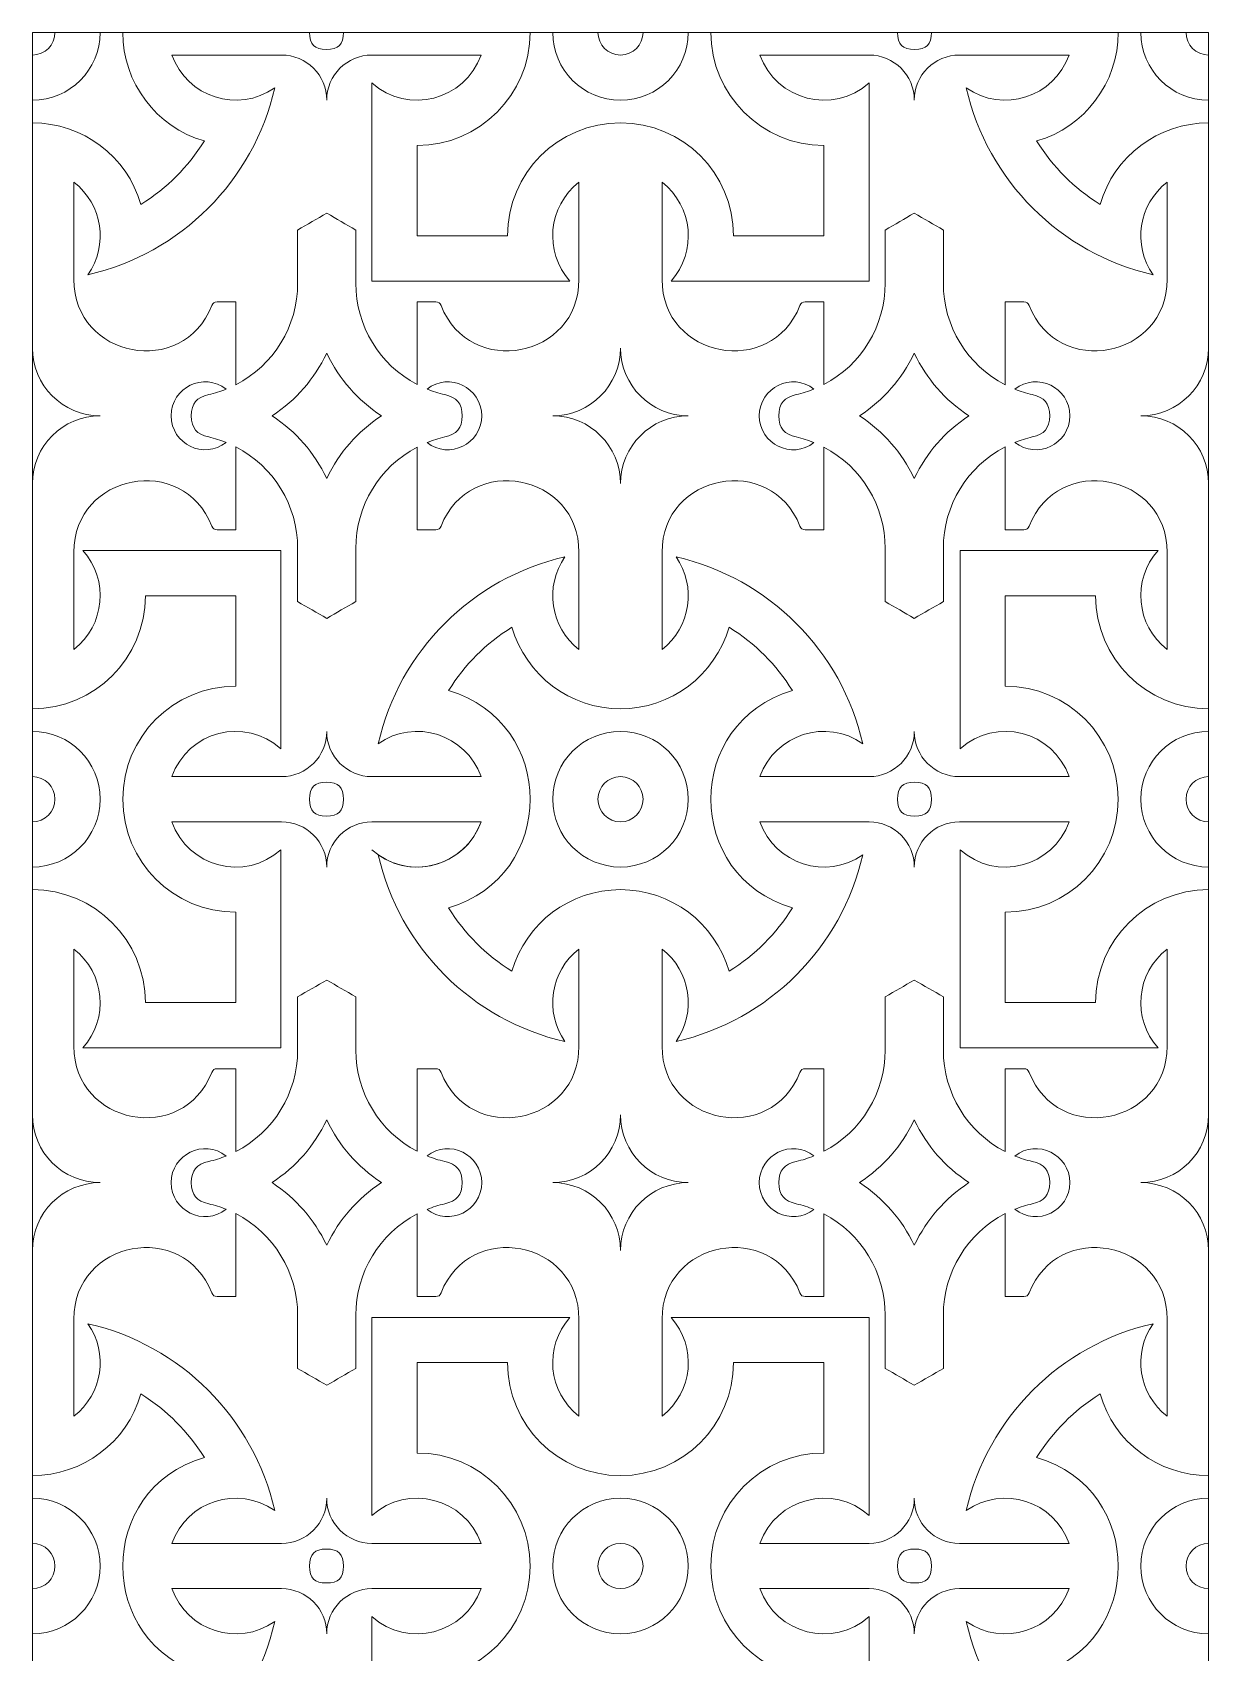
# Model space of a CAD drawing. Header units: millimetres. Extents: x 81 to 133, y -43 to 98.
# Drawn here: x 80.6 to 132.8, y 26.5 to 98.4 of the extents above; entities that cross this region are included whole.
import ezdxf

# ---------------------------------------------------------------- set-up
doc = ezdxf.new("R2010")
doc.units = ezdxf.units.MM
doc.header["$MEASUREMENT"] = 0
doc.layers.add('Default', color=7, linetype='Continuous')

msp = doc.modelspace()

# ---------------------------------------------------------------- linework, layer by layer
at = {"layer": 'Default', "lineweight": 9}
for points in [[(80.5603, -37.7672), (80.5603, -37.7672), (80.5603, 98.4108), (80.5603, 98.4108)], [(80.5603, 98.4108), (80.5603, 98.4108), (132.7975, 98.4108), (132.7975, 98.4108)], [(80.5603, 95.4001), (82.2229, 95.4001), (83.5708, 96.748), (83.5708, 98.4108)], [(80.5603, 97.4073), (81.1145, 97.4073), (81.5638, 97.8566), (81.5638, 98.4108)], [(84.5747, 98.4108), (84.5747, 96.1764), (86.0521, 94.2112), (88.1985, 93.5906)], [(97.6469, 93.393), (100.4182, 93.393), (102.6647, 95.6395), (102.6647, 98.4108)], [(110.6931, 98.4108), (110.6931, 95.6395), (112.9396, 93.393), (115.7107, 93.393)], [(125.1593, 93.5906), (127.3056, 94.2112), (128.7831, 96.1764), (128.7831, 98.4108)], [(129.787, 98.4108), (129.787, 96.748), (131.1349, 95.4001), (132.7975, 95.4001)], [(131.794, 98.4108), (131.794, 97.8566), (132.2433, 97.4073), (132.7975, 97.4073)], [(132.7975, 98.4108), (132.7975, 98.4108), (132.7975, -37.7672), (132.7975, -37.7672)], [(86.7539, 97.4073), (87.4178, 95.5293), (89.6898, 94.8023), (91.3206, 95.9456)], [(95.6399, 96.1667), (97.2365, 94.7388), (99.7714, 95.3878), (100.4855, 97.4073)], [(112.8723, 97.4073), (113.5862, 95.3878), (116.1213, 94.7388), (117.7178, 96.1667)], [(122.0371, 95.9456), (123.668, 94.8023), (125.9398, 95.5293), (126.6039, 97.4073)], [(83.0253, 87.6503), (87.1524, 88.5957), (90.3752, 91.8185), (91.3206, 95.9456)], [(122.0371, 95.9456), (122.9826, 91.8185), (126.2054, 88.5957), (130.3325, 87.6503)], [(85.3804, 90.7724), (84.7597, 92.9188), (82.7946, 94.3964), (80.5603, 94.3964)], [(132.7975, 94.3964), (130.5632, 94.3964), (128.5979, 92.9188), (127.9772, 90.7724)], [(85.3804, 90.7724), (86.5587, 91.5158), (87.4551, 92.4122), (88.1985, 93.5906)], [(125.1593, 93.5906), (125.9027, 92.4122), (126.7991, 91.5158), (127.9772, 90.7724)], [(83.0253, 87.6503), (83.9478, 88.9659), (83.6745, 90.774), (82.4045, 91.7582)], [(104.4348, 87.3718), (103.2708, 88.6732), (103.4544, 90.6888), (104.8346, 91.7586)], [(108.9228, 87.3718), (110.0869, 88.6732), (109.9032, 90.6888), (108.5232, 91.7586)], [(130.9533, 91.7582), (129.6833, 90.774), (129.41, 88.9659), (130.3325, 87.6503)], [(83.5708, 81.3884), (81.9082, 81.3884), (80.5603, 82.7363), (80.5603, 84.3991)], [(93.6328, 84.1718), (93.0563, 82.9893), (92.2966, 82.1193), (91.2026, 81.3884)], [(93.6328, 84.1718), (94.2093, 82.9893), (94.9689, 82.1193), (96.063, 81.3884)], [(103.6683, 81.3884), (105.3309, 81.3884), (106.679, 82.7363), (106.679, 84.3991)], [(109.6895, 81.3884), (108.0269, 81.3884), (106.679, 82.7363), (106.679, 84.3991)], [(119.725, 84.1718), (119.1485, 82.9893), (118.3887, 82.1193), (117.2947, 81.3884)], [(119.725, 84.1718), (120.3015, 82.9893), (121.061, 82.1193), (122.1552, 81.3884)], [(129.787, 81.3884), (131.4496, 81.3884), (132.7975, 82.7363), (132.7975, 84.3991)], [(86.7238, 81.3884), (86.7238, 82.6466), (88.1757, 83.3496), (89.1626, 82.5695)], [(100.5151, 81.3884), (100.5151, 82.6412), (99.0741, 83.3459), (98.0854, 82.5765)], [(112.8425, 81.3884), (112.8425, 82.6412), (114.2837, 83.3459), (115.2724, 82.5765)], [(126.6338, 81.3884), (126.6338, 82.6466), (125.1821, 83.3496), (124.195, 82.5695)], [(83.5708, 81.3884), (81.9082, 81.3884), (80.5603, 80.0405), (80.5603, 78.3779)], [(86.7238, 81.3884), (86.7238, 80.1303), (88.1757, 79.4274), (89.1626, 80.2076)], [(93.6328, 78.6051), (93.0563, 79.7877), (92.2966, 80.6578), (91.2026, 81.3884)], [(93.6328, 78.6051), (94.2093, 79.7877), (94.9689, 80.6578), (96.063, 81.3884)], [(100.5151, 81.3884), (100.5151, 80.1356), (99.0741, 79.4312), (98.0854, 80.2006)], [(103.6683, 81.3884), (105.3309, 81.3884), (106.679, 80.0405), (106.679, 78.3779)], [(109.6895, 81.3884), (108.0269, 81.3884), (106.679, 80.0405), (106.679, 78.3779)], [(112.8425, 81.3884), (112.8425, 80.1356), (114.2837, 79.4312), (115.2724, 80.2006)], [(119.725, 78.6051), (119.1485, 79.7877), (118.3887, 80.6578), (117.2947, 81.3884)], [(119.725, 78.6051), (120.3015, 79.7877), (121.061, 80.6578), (122.1552, 81.3884)], [(126.6338, 81.3884), (126.6338, 80.1303), (125.1821, 79.4274), (124.195, 80.2076)], [(129.787, 81.3884), (131.4496, 81.3884), (132.7975, 80.0405), (132.7975, 78.3779)], [(95.9184, 66.8313), (96.8638, 70.9586), (100.0866, 74.1812), (104.2138, 75.1268)], [(104.8346, 71.0187), (103.5646, 72.0031), (103.2913, 73.8112), (104.2138, 75.1268)], [(117.4394, 66.8313), (116.4939, 70.9586), (113.2711, 74.1812), (109.144, 75.1268)], [(130.5535, 75.4053), (129.3894, 74.1037), (129.5731, 72.0881), (130.9533, 71.0185)], [(80.5603, 68.3803), (83.3314, 68.3803), (85.5779, 70.6268), (85.5779, 73.3981)], [(127.7799, 73.3981), (127.7799, 70.6268), (130.0264, 68.3803), (132.7975, 68.3803)], [(99.0405, 69.1865), (99.7839, 70.3647), (100.6806, 71.2611), (101.8585, 72.0047)], [(106.679, 68.3807), (104.4445, 68.3807), (102.4792, 69.8581), (101.8585, 72.0047)], [(106.679, 68.3807), (108.9133, 68.3807), (110.8784, 69.8581), (111.4991, 72.0047)], [(114.3172, 69.1865), (113.5737, 70.3647), (112.6772, 71.2611), (111.4991, 72.0047)], [(99.0405, 69.1865), (103.8725, 67.7893), (103.8725, 60.943), (99.0405, 59.546)], [(114.3172, 69.1865), (109.4853, 67.7893), (109.4853, 60.943), (114.3172, 59.546)], [(91.5991, 66.6102), (90.0027, 68.0383), (87.4677, 67.3893), (86.7537, 65.3698)], [(95.9184, 66.8313), (97.5493, 67.9748), (99.8213, 67.2477), (100.4852, 65.3698)], [(117.4394, 66.8313), (115.8085, 67.9748), (113.5365, 67.2477), (112.8726, 65.3698)], [(126.6041, 65.3698), (125.8901, 67.3893), (123.3551, 68.0383), (121.7587, 66.6102)], [(86.7537, 63.3627), (87.4677, 61.3432), (90.0027, 60.6943), (91.5991, 62.1222)], [(100.4855, 63.3627), (99.7714, 61.3432), (97.2365, 60.6943), (95.6399, 62.1222)], [(100.4852, 63.3627), (99.8213, 61.4847), (97.5493, 60.7577), (95.9184, 61.9012)], [(112.8726, 63.3627), (113.5365, 61.4847), (115.8085, 60.7577), (117.4394, 61.9012)], [(121.7587, 62.1222), (123.3551, 60.6943), (125.8901, 61.3432), (126.6041, 63.3627)], [(104.2138, 53.6058), (100.0866, 54.5513), (96.8638, 57.7741), (95.9184, 61.9012)], [(109.144, 53.6058), (113.2711, 54.5513), (116.4939, 57.7741), (117.4394, 61.9012)], [(85.5779, 55.3343), (85.5779, 58.1055), (83.3314, 60.3521), (80.5603, 60.3521)], [(101.8585, 56.7278), (102.4792, 58.8743), (104.4445, 60.3518), (106.679, 60.3518)], [(111.4991, 56.7278), (110.8784, 58.8743), (108.9133, 60.3518), (106.679, 60.3518)], [(132.7975, 60.3521), (130.0264, 60.3521), (127.7799, 58.1055), (127.7799, 55.3343)], [(101.8585, 56.7278), (100.6806, 57.4714), (99.7839, 58.3678), (99.0405, 59.546)], [(111.4991, 56.7278), (112.6772, 57.4714), (113.5737, 58.3678), (114.3172, 59.546)], [(82.4045, 57.714), (83.7845, 56.6444), (83.9682, 54.6288), (82.8042, 53.3272)], [(109.144, 53.6058), (110.0663, 54.9213), (109.793, 56.7294), (108.5232, 57.7138)], [(130.5535, 53.3272), (129.3894, 54.6288), (129.5731, 56.6444), (130.9533, 57.714)], [(83.5708, 47.344), (81.9082, 47.344), (80.5603, 48.6919), (80.5603, 50.3545)], [(103.6683, 47.344), (105.3309, 47.344), (106.679, 48.6919), (106.679, 50.3545)], [(109.6895, 47.344), (108.0269, 47.344), (106.679, 48.6919), (106.679, 50.3545)], [(129.787, 47.344), (131.4496, 47.344), (132.7975, 48.6919), (132.7975, 50.3545)], [(93.6328, 50.1274), (93.0563, 48.9447), (92.2966, 48.0747), (91.2026, 47.344)], [(93.6328, 50.1274), (94.2093, 48.9447), (94.9689, 48.0747), (96.063, 47.344)], [(119.725, 50.1274), (119.1485, 48.9447), (118.3887, 48.0747), (117.2947, 47.344)], [(119.725, 50.1274), (120.3015, 48.9447), (121.061, 48.0747), (122.1552, 47.344)], [(86.7238, 47.344), (86.7238, 48.602), (88.1757, 49.305), (89.1626, 48.5249)], [(100.5151, 47.344), (100.5151, 48.5968), (99.0741, 49.3014), (98.0854, 48.5319)], [(112.8425, 47.344), (112.8425, 48.5968), (114.2837, 49.3014), (115.2724, 48.5319)], [(126.6338, 47.344), (126.6338, 48.602), (125.1821, 49.305), (124.195, 48.5249)], [(83.5708, 47.344), (81.9082, 47.344), (80.5603, 45.9961), (80.5603, 44.3333)], [(86.7238, 47.344), (86.7238, 46.0858), (88.1757, 45.3828), (89.1626, 46.163)], [(93.6328, 44.5607), (93.0563, 45.7431), (92.2966, 46.6132), (91.2026, 47.344)], [(93.6328, 44.5607), (94.2093, 45.7431), (94.9689, 46.6132), (96.063, 47.344)], [(100.5151, 47.344), (100.5151, 46.091), (99.0741, 45.3866), (98.0854, 46.156)], [(103.6683, 47.344), (105.3309, 47.344), (106.679, 45.9961), (106.679, 44.3333)], [(109.6895, 47.344), (108.0269, 47.344), (106.679, 45.9961), (106.679, 44.3333)], [(112.8425, 47.344), (112.8425, 46.091), (114.2837, 45.3866), (115.2724, 46.156)], [(119.725, 44.5607), (119.1485, 45.7431), (118.3887, 46.6132), (117.2947, 47.344)], [(119.725, 44.5607), (120.3015, 45.7431), (121.061, 46.6132), (122.1552, 47.344)], [(126.6338, 47.344), (126.6338, 46.0858), (125.1821, 45.3828), (124.195, 46.163)], [(129.787, 47.344), (131.4496, 47.344), (132.7975, 45.9961), (132.7975, 44.3333)], [(82.4045, 36.9743), (83.6745, 37.9584), (83.9478, 39.7666), (83.0253, 41.0822)], [(91.3206, 32.7868), (90.3752, 36.914), (87.1524, 40.1368), (83.0253, 41.0822)], [(104.4348, 41.3607), (103.2708, 40.0592), (103.4544, 38.0435), (104.8346, 36.9739)], [(108.5232, 36.9739), (109.9032, 38.0435), (110.0869, 40.0592), (108.9228, 41.3607)], [(130.3325, 41.0822), (126.2054, 40.1368), (122.9826, 36.914), (122.0371, 32.7868)], [(130.3325, 41.0822), (129.41, 39.7666), (129.6833, 37.9584), (130.9533, 36.9743)], [(80.5603, 34.3361), (82.7946, 34.3361), (84.7597, 35.8135), (85.3804, 37.9601)], [(88.1985, 35.1419), (87.4551, 36.32), (86.5587, 37.2165), (85.3804, 37.9601)], [(127.9772, 37.9601), (126.7991, 37.2165), (125.9027, 36.32), (125.1593, 35.1419)], [(127.9772, 37.9601), (128.5979, 35.8135), (130.5632, 34.3361), (132.7975, 34.3361)], [(88.1985, 35.1419), (83.3666, 33.7448), (83.3666, 26.8988), (88.1985, 25.5015)], [(125.1593, 25.5015), (129.9912, 26.8988), (129.9912, 33.7448), (125.1593, 35.1419)], [(91.3206, 32.7868), (89.6898, 33.9304), (87.4178, 33.2031), (86.7539, 31.3252)], [(100.4855, 31.3252), (99.7714, 33.3447), (97.2365, 33.9937), (95.6399, 32.5656)], [(117.7178, 32.5656), (116.1213, 33.9937), (113.5862, 33.3447), (112.8723, 31.3252)], [(126.6039, 31.3252), (125.9398, 33.2031), (123.668, 33.9304), (122.0371, 32.7868)], [(86.7539, 29.3182), (87.4178, 27.4403), (89.6898, 26.7132), (91.3206, 27.8568)], [(95.6399, 28.0778), (97.2365, 26.6499), (99.7714, 27.2987), (100.4855, 29.3182)], [(112.8723, 29.3182), (113.5862, 27.2987), (116.1213, 26.6499), (117.7178, 28.0778)], [(122.0371, 27.8568), (123.668, 26.7132), (125.9398, 27.4403), (126.6039, 29.3182)], [(83.0253, 19.5614), (87.1524, 20.5068), (90.3752, 23.7296), (91.3206, 27.8568)], [(122.0371, 27.8568), (122.9826, 23.7296), (126.2054, 20.5068), (130.3325, 19.5614)]]:
    msp.add_open_spline(points, degree=3, dxfattribs=at)
for points, knots in [([(92.8668, 98.4108), (92.8668, 97.8786), (93.0873, 97.6581), (93.6195, 97.6581), (93.6195, 97.6581), (94.1517, 97.6581), (94.3722, 97.8786), (94.3722, 98.4108)], [0, 0, 0, 0, 0.3333333, 0.3333333, 0.3333333, 0.3333333, 1, 1, 1, 1]), ([(103.6683, 98.4108), (103.6683, 96.748), (105.0162, 95.4001), (106.679, 95.4001), (106.679, 95.4001), (108.3416, 95.4001), (109.6895, 96.748), (109.6895, 98.4108)], [0, 0, 0, 0, 0.3333333, 0.3333333, 0.3333333, 0.3333333, 1, 1, 1, 1]), ([(105.6754, 98.4108), (105.6754, 97.8566), (106.1247, 97.4073), (106.679, 97.4073), (106.679, 97.4073), (107.2331, 97.4073), (107.6824, 97.8566), (107.6824, 98.4108)], [0, 0, 0, 0, 0.3333333, 0.3333333, 0.3333333, 0.3333333, 1, 1, 1, 1]), ([(120.491, 98.4108), (120.491, 97.8786), (120.2704, 97.6581), (119.7383, 97.6581), (119.7383, 97.6581), (119.2061, 97.6581), (118.9855, 97.8786), (118.9855, 98.4108)], [0, 0, 0, 0, 0.3333333, 0.3333333, 0.3333333, 0.3333333, 1, 1, 1, 1]), ([(86.7539, 97.4073), (88.3778, 97.4073), (90.0018, 97.4073), (91.6257, 97.4073), (91.6257, 97.4073), (92.7342, 97.4073), (93.6328, 96.5087), (93.6328, 95.4001), (93.6328, 95.4001), (93.6328, 96.5087), (94.5314, 97.4073), (95.6399, 97.4073), (95.6399, 97.4073), (97.255, 97.4073), (98.8703, 97.4073), (100.4855, 97.4073)], [0, 0, 0, 0, 0.2, 0.2, 0.2, 0.2, 0.4, 0.4, 0.4, 0.4, 0.6, 0.6, 0.6, 0.6, 1, 1, 1, 1]), ([(126.6039, 97.4073), (124.98, 97.4073), (123.356, 97.4073), (121.7321, 97.4073), (121.7321, 97.4073), (120.6236, 97.4073), (119.725, 96.5087), (119.725, 95.4001), (119.725, 95.4001), (119.725, 96.5087), (118.8264, 97.4073), (117.7178, 97.4073), (117.7178, 97.4073), (116.1028, 97.4073), (114.4875, 97.4073), (112.8723, 97.4073)], [0, 0, 0, 0, 0.2, 0.2, 0.2, 0.2, 0.4, 0.4, 0.4, 0.4, 0.6, 0.6, 0.6, 0.6, 1, 1, 1, 1]), ([(95.6399, 96.1667), (95.6399, 96.1667), (95.6399, 87.3718), (95.6399, 87.3718), (95.6399, 87.3718), (95.6399, 87.3718), (104.4348, 87.3718), (104.4348, 87.3718)], [0, 0, 0, 0, 0.3333333, 0.3333333, 0.3333333, 0.3333333, 1, 1, 1, 1]), ([(108.9228, 87.3718), (108.9228, 87.3718), (117.7178, 87.3718), (117.7178, 87.3718), (117.7178, 87.3718), (117.7178, 87.3718), (117.7178, 96.1667), (117.7178, 96.1667)], [0, 0, 0, 0, 0.3333333, 0.3333333, 0.3333333, 0.3333333, 1, 1, 1, 1]), ([(111.6966, 89.3789), (111.6966, 92.1501), (109.4501, 94.3966), (106.679, 94.3966), (106.679, 94.3966), (103.9076, 94.3966), (101.6612, 92.1501), (101.6612, 89.3789)], [0, 0, 0, 0, 0.3333333, 0.3333333, 0.3333333, 0.3333333, 1, 1, 1, 1]), ([(97.6469, 93.393), (97.6469, 93.393), (97.6469, 89.3789), (97.6469, 89.3789), (97.6469, 89.3789), (97.6469, 89.3789), (101.6612, 89.3789), (101.6612, 89.3789)], [0, 0, 0, 0, 0.3333333, 0.3333333, 0.3333333, 0.3333333, 1, 1, 1, 1]), ([(111.6966, 89.3789), (111.6966, 89.3789), (115.7107, 89.3789), (115.7107, 89.3789), (115.7107, 89.3789), (115.7107, 89.3789), (115.7107, 93.393), (115.7107, 93.393)], [0, 0, 0, 0, 0.3333333, 0.3333333, 0.3333333, 0.3333333, 1, 1, 1, 1]), ([(89.592, 82.7658), (89.592, 83.9918), (89.592, 85.2179), (89.592, 86.4441), (89.592, 86.4441), (89.3162, 86.4441), (89.0402, 86.4441), (88.7643, 86.4441), (88.7643, 86.4441), (88.6403, 86.4441), (88.5762, 86.4005), (88.5308, 86.2852), (88.5308, 86.2852), (87.2473, 83.0249), (82.4045, 83.9437), (82.4045, 87.4477), (82.4045, 87.4477), (82.4045, 88.8846), (82.4045, 90.3217), (82.4045, 91.7586)], [0, 0, 0, 0, 0.1666667, 0.1666667, 0.1666667, 0.1666667, 0.3333333, 0.3333333, 0.3333333, 0.3333333, 0.5, 0.5, 0.5, 0.5, 0.6666667, 0.6666667, 0.6666667, 0.6666667, 1, 1, 1, 1]), ([(97.6469, 82.7794), (97.6469, 84.001), (97.6469, 85.2226), (97.6469, 86.4441), (97.6469, 86.4441), (97.923, 86.4441), (98.1988, 86.4441), (98.4748, 86.4441), (98.4748, 86.4441), (98.5988, 86.4441), (98.6628, 86.4005), (98.7082, 86.2852), (98.7082, 86.2852), (99.9919, 83.0249), (104.8346, 83.9437), (104.8346, 87.4477), (104.8346, 87.4477), (104.8346, 88.8846), (104.8346, 90.3217), (104.8346, 91.7586)], [0, 0, 0, 0, 0.1666667, 0.1666667, 0.1666667, 0.1666667, 0.3333333, 0.3333333, 0.3333333, 0.3333333, 0.5, 0.5, 0.5, 0.5, 0.6666667, 0.6666667, 0.6666667, 0.6666667, 1, 1, 1, 1]), ([(115.7107, 82.7794), (115.7107, 84.001), (115.7107, 85.2226), (115.7107, 86.4441), (115.7107, 86.4441), (115.4349, 86.4441), (115.1588, 86.4441), (114.883, 86.4441), (114.883, 86.4441), (114.759, 86.4441), (114.6949, 86.4005), (114.6495, 86.2852), (114.6495, 86.2852), (113.3659, 83.0249), (108.5232, 83.9437), (108.5232, 87.4477), (108.5232, 87.4477), (108.5232, 88.8846), (108.5232, 90.3217), (108.5232, 91.7586)], [0, 0, 0, 0, 0.1666667, 0.1666667, 0.1666667, 0.1666667, 0.3333333, 0.3333333, 0.3333333, 0.3333333, 0.5, 0.5, 0.5, 0.5, 0.6666667, 0.6666667, 0.6666667, 0.6666667, 1, 1, 1, 1]), ([(123.7656, 82.7658), (123.7656, 83.9918), (123.7656, 85.2179), (123.7656, 86.4441), (123.7656, 86.4441), (124.0416, 86.4441), (124.3175, 86.4441), (124.5935, 86.4441), (124.5935, 86.4441), (124.7175, 86.4441), (124.7816, 86.4005), (124.827, 86.2852), (124.827, 86.2852), (126.1106, 83.0249), (130.9533, 83.9437), (130.9533, 87.4477), (130.9533, 87.4477), (130.9533, 88.8846), (130.9533, 90.3217), (130.9533, 91.7586)], [0, 0, 0, 0, 0.1666667, 0.1666667, 0.1666667, 0.1666667, 0.3333333, 0.3333333, 0.3333333, 0.3333333, 0.5, 0.5, 0.5, 0.5, 0.6666667, 0.6666667, 0.6666667, 0.6666667, 1, 1, 1, 1]), ([(93.6328, 90.3825), (93.2023, 90.1338), (92.7717, 89.8853), (92.3413, 89.6368), (92.3413, 89.6368), (92.3413, 88.8487), (92.3413, 88.0606), (92.3413, 87.2726), (92.3413, 87.2726), (92.3413, 85.3738), (91.2803, 83.6346), (89.592, 82.7658)], [0, 0, 0, 0, 0.25, 0.25, 0.25, 0.25, 0.5, 0.5, 0.5, 0.5, 1, 1, 1, 1]), ([(93.6328, 90.3825), (94.0633, 90.1338), (94.4939, 89.8853), (94.9244, 89.6368), (94.9244, 89.6368), (94.9244, 88.8487), (94.9244, 88.0606), (94.9244, 87.2726), (94.9244, 87.2726), (94.9244, 85.3846), (95.9735, 83.6532), (97.6469, 82.7794)], [0, 0, 0, 0, 0.25, 0.25, 0.25, 0.25, 0.5, 0.5, 0.5, 0.5, 1, 1, 1, 1]), ([(119.725, 90.3825), (119.2943, 90.1338), (118.8639, 89.8853), (118.4334, 89.6368), (118.4334, 89.6368), (118.4334, 88.8487), (118.4334, 88.0606), (118.4334, 87.2726), (118.4334, 87.2726), (118.4334, 85.3846), (117.3843, 83.6532), (115.7107, 82.7794)], [0, 0, 0, 0, 0.25, 0.25, 0.25, 0.25, 0.5, 0.5, 0.5, 0.5, 1, 1, 1, 1]), ([(119.725, 90.3825), (120.1554, 90.1338), (120.5861, 89.8853), (121.0165, 89.6368), (121.0165, 89.6368), (121.0165, 88.8487), (121.0165, 88.0606), (121.0165, 87.2726), (121.0165, 87.2726), (121.0165, 85.3738), (122.0775, 83.6346), (123.7656, 82.7658)], [0, 0, 0, 0, 0.25, 0.25, 0.25, 0.25, 0.5, 0.5, 0.5, 0.5, 1, 1, 1, 1]), ([(89.1626, 82.5695), (88.9118, 82.4686), (88.657, 82.389), (88.3932, 82.3292), (88.3932, 82.3292), (87.8483, 82.2058), (87.6333, 81.9468), (87.6123, 81.3884)], [0, 0, 0, 0, 0.3333333, 0.3333333, 0.3333333, 0.3333333, 1, 1, 1, 1]), ([(98.0854, 82.5765), (98.3418, 82.4722), (98.6025, 82.3904), (98.8724, 82.3292), (98.8724, 82.3292), (99.4173, 82.2058), (99.6323, 81.9468), (99.6533, 81.3884)], [0, 0, 0, 0, 0.3333333, 0.3333333, 0.3333333, 0.3333333, 1, 1, 1, 1]), ([(115.2724, 82.5765), (115.0159, 82.4722), (114.7552, 82.3904), (114.4854, 82.3292), (114.4854, 82.3292), (113.9404, 82.2058), (113.7255, 81.9468), (113.7045, 81.3884)], [0, 0, 0, 0, 0.3333333, 0.3333333, 0.3333333, 0.3333333, 1, 1, 1, 1]), ([(124.195, 82.5695), (124.446, 82.4686), (124.7008, 82.389), (124.9646, 82.3292), (124.9646, 82.3292), (125.5095, 82.2058), (125.7243, 81.9468), (125.7455, 81.3884)], [0, 0, 0, 0, 0.3333333, 0.3333333, 0.3333333, 0.3333333, 1, 1, 1, 1]), ([(89.1626, 80.2076), (88.9118, 80.3084), (88.657, 80.3879), (88.3932, 80.4479), (88.3932, 80.4479), (87.8483, 80.5713), (87.6333, 80.83), (87.6123, 81.3884)], [0, 0, 0, 0, 0.3333333, 0.3333333, 0.3333333, 0.3333333, 1, 1, 1, 1]), ([(98.0854, 80.2006), (98.3418, 80.3047), (98.6025, 80.3865), (98.8724, 80.4479), (98.8724, 80.4479), (99.4173, 80.5713), (99.6323, 80.83), (99.6533, 81.3884)], [0, 0, 0, 0, 0.3333333, 0.3333333, 0.3333333, 0.3333333, 1, 1, 1, 1]), ([(115.2724, 80.2006), (115.0159, 80.3047), (114.7552, 80.3865), (114.4854, 80.4479), (114.4854, 80.4479), (113.9404, 80.5713), (113.7255, 80.83), (113.7045, 81.3884)], [0, 0, 0, 0, 0.3333333, 0.3333333, 0.3333333, 0.3333333, 1, 1, 1, 1]), ([(124.195, 80.2076), (124.446, 80.3084), (124.7008, 80.3879), (124.9646, 80.4479), (124.9646, 80.4479), (125.5095, 80.5713), (125.7243, 80.83), (125.7455, 81.3884)], [0, 0, 0, 0, 0.3333333, 0.3333333, 0.3333333, 0.3333333, 1, 1, 1, 1]), ([(89.592, 80.0113), (89.592, 78.7851), (89.592, 77.559), (89.592, 76.3328), (89.592, 76.3328), (89.3162, 76.3328), (89.0402, 76.3328), (88.7643, 76.3328), (88.7643, 76.3328), (88.6403, 76.3328), (88.5762, 76.3764), (88.5308, 76.4917), (88.5308, 76.4917), (87.2473, 79.752), (82.4045, 78.8331), (82.4045, 75.3292), (82.4045, 75.3292), (82.4045, 73.8923), (82.4045, 72.4554), (82.4045, 71.0185), (82.4045, 71.0185), (83.7845, 72.0881), (83.9682, 74.1037), (82.8042, 75.4053)], [0, 0, 0, 0, 0.1428571, 0.1428571, 0.1428571, 0.1428571, 0.2857143, 0.2857143, 0.2857143, 0.2857143, 0.4285714, 0.4285714, 0.4285714, 0.4285714, 0.5714286, 0.5714286, 0.5714286, 0.5714286, 0.7142857, 0.7142857, 0.7142857, 0.7142857, 1, 1, 1, 1]), ([(93.6328, 72.3946), (93.2023, 72.6431), (92.7717, 72.8916), (92.3413, 73.1403), (92.3413, 73.1403), (92.3413, 73.9284), (92.3413, 74.7164), (92.3413, 75.5045), (92.3413, 75.5045), (92.3413, 77.4031), (91.2803, 79.1425), (89.592, 80.0113)], [0, 0, 0, 0, 0.25, 0.25, 0.25, 0.25, 0.5, 0.5, 0.5, 0.5, 1, 1, 1, 1]), ([(93.6328, 72.3946), (94.0633, 72.6431), (94.4939, 72.8916), (94.9244, 73.1403), (94.9244, 73.1403), (94.9244, 73.9284), (94.9244, 74.7164), (94.9244, 75.5045), (94.9244, 75.5045), (94.9244, 77.3923), (95.9735, 79.1236), (97.6469, 79.9975)], [0, 0, 0, 0, 0.25, 0.25, 0.25, 0.25, 0.5, 0.5, 0.5, 0.5, 1, 1, 1, 1]), ([(97.6469, 79.9975), (97.6469, 78.7759), (97.6469, 77.5543), (97.6469, 76.3328), (97.6469, 76.3328), (97.923, 76.3328), (98.1988, 76.3328), (98.4748, 76.3328), (98.4748, 76.3328), (98.5988, 76.3328), (98.6628, 76.3764), (98.7082, 76.4917), (98.7082, 76.4917), (99.9919, 79.752), (104.8346, 78.8331), (104.8346, 75.3292), (104.8346, 75.3292), (104.8346, 73.8923), (104.8346, 72.4554), (104.8346, 71.0185)], [0, 0, 0, 0, 0.1666667, 0.1666667, 0.1666667, 0.1666667, 0.3333333, 0.3333333, 0.3333333, 0.3333333, 0.5, 0.5, 0.5, 0.5, 0.6666667, 0.6666667, 0.6666667, 0.6666667, 1, 1, 1, 1]), ([(115.7107, 79.9975), (115.7107, 78.7759), (115.7107, 77.5543), (115.7107, 76.3328), (115.7107, 76.3328), (115.4349, 76.3328), (115.1588, 76.3328), (114.883, 76.3328), (114.883, 76.3328), (114.759, 76.3328), (114.6949, 76.3764), (114.6495, 76.4917), (114.6495, 76.4917), (113.3659, 79.752), (108.5232, 78.8331), (108.5232, 75.3292), (108.5232, 75.3292), (108.5232, 73.8923), (108.5232, 72.4556), (108.5232, 71.0187), (108.5232, 71.0187), (109.793, 72.0031), (110.0663, 73.8112), (109.144, 75.1268)], [0, 0, 0, 0, 0.1428571, 0.1428571, 0.1428571, 0.1428571, 0.2857143, 0.2857143, 0.2857143, 0.2857143, 0.4285714, 0.4285714, 0.4285714, 0.4285714, 0.5714286, 0.5714286, 0.5714286, 0.5714286, 0.7142857, 0.7142857, 0.7142857, 0.7142857, 1, 1, 1, 1]), ([(119.725, 72.3946), (119.2943, 72.6431), (118.8639, 72.8916), (118.4334, 73.1403), (118.4334, 73.1403), (118.4334, 73.9284), (118.4334, 74.7164), (118.4334, 75.5045), (118.4334, 75.5045), (118.4334, 77.3923), (117.3843, 79.1236), (115.7107, 79.9975)], [0, 0, 0, 0, 0.25, 0.25, 0.25, 0.25, 0.5, 0.5, 0.5, 0.5, 1, 1, 1, 1]), ([(119.725, 72.3946), (120.1554, 72.6431), (120.5861, 72.8916), (121.0165, 73.1403), (121.0165, 73.1403), (121.0165, 73.9284), (121.0165, 74.7164), (121.0165, 75.5045), (121.0165, 75.5045), (121.0165, 77.4031), (122.0775, 79.1425), (123.7656, 80.0113)], [0, 0, 0, 0, 0.25, 0.25, 0.25, 0.25, 0.5, 0.5, 0.5, 0.5, 1, 1, 1, 1]), ([(123.7656, 80.0113), (123.7656, 78.7851), (123.7656, 77.559), (123.7656, 76.3328), (123.7656, 76.3328), (124.0416, 76.3328), (124.3175, 76.3328), (124.5935, 76.3328), (124.5935, 76.3328), (124.7175, 76.3328), (124.7816, 76.3764), (124.827, 76.4917), (124.827, 76.4917), (126.1106, 79.752), (130.9533, 78.8331), (130.9533, 75.3292), (130.9533, 75.3292), (130.9533, 73.8923), (130.9533, 72.4554), (130.9533, 71.0185)], [0, 0, 0, 0, 0.1666667, 0.1666667, 0.1666667, 0.1666667, 0.3333333, 0.3333333, 0.3333333, 0.3333333, 0.5, 0.5, 0.5, 0.5, 0.6666667, 0.6666667, 0.6666667, 0.6666667, 1, 1, 1, 1]), ([(91.5991, 66.6102), (91.5991, 66.6102), (91.5991, 75.4053), (91.5991, 75.4053), (91.5991, 75.4053), (91.5991, 75.4053), (82.8042, 75.4053), (82.8042, 75.4053)], [0, 0, 0, 0, 0.3333333, 0.3333333, 0.3333333, 0.3333333, 1, 1, 1, 1]), ([(130.5535, 75.4053), (130.5535, 75.4053), (121.7587, 75.4053), (121.7587, 75.4053), (121.7587, 75.4053), (121.7587, 75.4053), (121.7587, 66.6102), (121.7587, 66.6102)], [0, 0, 0, 0, 0.3333333, 0.3333333, 0.3333333, 0.3333333, 1, 1, 1, 1]), ([(89.592, 69.3839), (89.592, 69.3839), (89.592, 73.3981), (89.592, 73.3981), (89.592, 73.3981), (89.592, 73.3981), (85.5779, 73.3981), (85.5779, 73.3981)], [0, 0, 0, 0, 0.3333333, 0.3333333, 0.3333333, 0.3333333, 1, 1, 1, 1]), ([(127.7799, 73.3981), (127.7799, 73.3981), (123.7656, 73.3981), (123.7656, 73.3981), (123.7656, 73.3981), (123.7656, 73.3981), (123.7656, 69.3839), (123.7656, 69.3839)], [0, 0, 0, 0, 0.3333333, 0.3333333, 0.3333333, 0.3333333, 1, 1, 1, 1]), ([(89.592, 69.3839), (86.8208, 69.3839), (84.5743, 67.1374), (84.5743, 64.3662), (84.5743, 64.3662), (84.5743, 61.5951), (86.8208, 59.3486), (89.592, 59.3486)], [0, 0, 0, 0, 0.3333333, 0.3333333, 0.3333333, 0.3333333, 1, 1, 1, 1]), ([(123.7656, 59.3486), (126.5368, 59.3486), (128.7834, 61.5951), (128.7834, 64.3662), (128.7834, 64.3662), (128.7834, 67.1374), (126.5368, 69.3839), (123.7656, 69.3839)], [0, 0, 0, 0, 0.3333333, 0.3333333, 0.3333333, 0.3333333, 1, 1, 1, 1]), ([(80.5603, 67.3769), (82.2229, 67.3769), (83.5708, 66.029), (83.5708, 64.3662), (83.5708, 64.3662), (83.5708, 62.7034), (82.2229, 61.3555), (80.5603, 61.3555)], [0, 0, 0, 0, 0.3333333, 0.3333333, 0.3333333, 0.3333333, 1, 1, 1, 1]), ([(86.7539, 65.3698), (88.3778, 65.3698), (90.0018, 65.3698), (91.6257, 65.3698), (91.6257, 65.3698), (92.7342, 65.3698), (93.6328, 66.2684), (93.6328, 67.3769), (93.6328, 67.3769), (93.6328, 66.2684), (94.5314, 65.3698), (95.6399, 65.3698), (95.6399, 65.3698), (97.255, 65.3698), (98.8703, 65.3698), (100.4855, 65.3698)], [0, 0, 0, 0, 0.2, 0.2, 0.2, 0.2, 0.4, 0.4, 0.4, 0.4, 0.6, 0.6, 0.6, 0.6, 1, 1, 1, 1]), ([(109.6895, 64.3662), (109.6895, 62.7034), (108.3416, 61.3555), (106.679, 61.3555), (106.679, 61.3555), (105.0162, 61.3555), (103.6683, 62.7034), (103.6683, 64.3662), (103.6683, 64.3662), (103.6683, 66.029), (105.0162, 67.3769), (106.679, 67.3769), (106.679, 67.3769), (108.3416, 67.3769), (109.6895, 66.029), (109.6895, 64.3662)], [0, 0, 0, 0, 0.2, 0.2, 0.2, 0.2, 0.4, 0.4, 0.4, 0.4, 0.6, 0.6, 0.6, 0.6, 1, 1, 1, 1]), ([(126.6039, 65.3698), (124.98, 65.3698), (123.356, 65.3698), (121.7321, 65.3698), (121.7321, 65.3698), (120.6236, 65.3698), (119.725, 66.2684), (119.725, 67.3769), (119.725, 67.3769), (119.725, 66.2684), (118.8264, 65.3698), (117.7178, 65.3698), (117.7178, 65.3698), (116.1028, 65.3698), (114.4875, 65.3698), (112.8723, 65.3698)], [0, 0, 0, 0, 0.2, 0.2, 0.2, 0.2, 0.4, 0.4, 0.4, 0.4, 0.6, 0.6, 0.6, 0.6, 1, 1, 1, 1]), ([(132.7975, 61.3555), (131.1349, 61.3555), (129.787, 62.7034), (129.787, 64.3662), (129.787, 64.3662), (129.787, 66.029), (131.1349, 67.3769), (132.7975, 67.3769)], [0, 0, 0, 0, 0.3333333, 0.3333333, 0.3333333, 0.3333333, 1, 1, 1, 1]), ([(80.5603, 65.3698), (81.1145, 65.3698), (81.5638, 64.9205), (81.5638, 64.3662), (81.5638, 64.3662), (81.5638, 63.812), (81.1145, 63.3627), (80.5603, 63.3627)], [0, 0, 0, 0, 0.3333333, 0.3333333, 0.3333333, 0.3333333, 1, 1, 1, 1]), ([(94.3722, 64.3662), (94.3722, 63.834), (94.1517, 63.6135), (93.6195, 63.6135), (93.6195, 63.6135), (93.0873, 63.6135), (92.8668, 63.834), (92.8668, 64.3662), (92.8668, 64.3662), (92.8668, 64.8984), (93.0873, 65.1188), (93.6195, 65.1188), (93.6195, 65.1188), (94.1517, 65.1188), (94.3722, 64.8984), (94.3722, 64.3662)], [0, 0, 0, 0, 0.2, 0.2, 0.2, 0.2, 0.4, 0.4, 0.4, 0.4, 0.6, 0.6, 0.6, 0.6, 1, 1, 1, 1]), ([(107.6824, 64.3662), (107.6824, 63.812), (107.2331, 63.3627), (106.679, 63.3627), (106.679, 63.3627), (106.1247, 63.3627), (105.6754, 63.812), (105.6754, 64.3662), (105.6754, 64.3662), (105.6754, 64.9205), (106.1247, 65.3698), (106.679, 65.3698), (106.679, 65.3698), (107.2331, 65.3698), (107.6824, 64.9205), (107.6824, 64.3662)], [0, 0, 0, 0, 0.2, 0.2, 0.2, 0.2, 0.4, 0.4, 0.4, 0.4, 0.6, 0.6, 0.6, 0.6, 1, 1, 1, 1]), ([(118.9855, 64.3662), (118.9855, 63.834), (119.2061, 63.6135), (119.7383, 63.6135), (119.7383, 63.6135), (120.2704, 63.6135), (120.491, 63.834), (120.491, 64.3662), (120.491, 64.3662), (120.491, 64.8984), (120.2704, 65.1188), (119.7383, 65.1188), (119.7383, 65.1188), (119.2061, 65.1188), (118.9855, 64.8984), (118.9855, 64.3662)], [0, 0, 0, 0, 0.2, 0.2, 0.2, 0.2, 0.4, 0.4, 0.4, 0.4, 0.6, 0.6, 0.6, 0.6, 1, 1, 1, 1]), ([(132.7975, 63.3627), (132.2433, 63.3627), (131.794, 63.812), (131.794, 64.3662), (131.794, 64.3662), (131.794, 64.9205), (132.2433, 65.3698), (132.7975, 65.3698)], [0, 0, 0, 0, 0.3333333, 0.3333333, 0.3333333, 0.3333333, 1, 1, 1, 1]), ([(86.7539, 63.3627), (88.3778, 63.3627), (90.0018, 63.3627), (91.6257, 63.3627), (91.6257, 63.3627), (92.7342, 63.3627), (93.6328, 62.4641), (93.6328, 61.3555), (93.6328, 61.3555), (93.6328, 62.4641), (94.5314, 63.3627), (95.6399, 63.3627), (95.6399, 63.3627), (97.255, 63.3627), (98.8703, 63.3627), (100.4855, 63.3627)], [0, 0, 0, 0, 0.2, 0.2, 0.2, 0.2, 0.4, 0.4, 0.4, 0.4, 0.6, 0.6, 0.6, 0.6, 1, 1, 1, 1]), ([(126.6039, 63.3627), (124.98, 63.3627), (123.356, 63.3627), (121.7321, 63.3627), (121.7321, 63.3627), (120.6236, 63.3627), (119.725, 62.4641), (119.725, 61.3555), (119.725, 61.3555), (119.725, 62.4641), (118.8264, 63.3627), (117.7178, 63.3627), (117.7178, 63.3627), (116.1028, 63.3627), (114.4875, 63.3627), (112.8723, 63.3627)], [0, 0, 0, 0, 0.2, 0.2, 0.2, 0.2, 0.4, 0.4, 0.4, 0.4, 0.6, 0.6, 0.6, 0.6, 1, 1, 1, 1]), ([(82.8042, 53.3272), (82.8042, 53.3272), (91.5991, 53.3272), (91.5991, 53.3272), (91.5991, 53.3272), (91.5991, 53.3272), (91.5991, 62.1222), (91.5991, 62.1222)], [0, 0, 0, 0, 0.3333333, 0.3333333, 0.3333333, 0.3333333, 1, 1, 1, 1]), ([(121.7587, 62.1222), (121.7587, 62.1222), (121.7587, 53.3272), (121.7587, 53.3272), (121.7587, 53.3272), (121.7587, 53.3272), (130.5535, 53.3272), (130.5535, 53.3272)], [0, 0, 0, 0, 0.3333333, 0.3333333, 0.3333333, 0.3333333, 1, 1, 1, 1]), ([(85.5779, 55.3343), (85.5779, 55.3343), (89.592, 55.3343), (89.592, 55.3343), (89.592, 55.3343), (89.592, 55.3343), (89.592, 59.3486), (89.592, 59.3486)], [0, 0, 0, 0, 0.3333333, 0.3333333, 0.3333333, 0.3333333, 1, 1, 1, 1]), ([(123.7656, 59.3486), (123.7656, 59.3486), (123.7656, 55.3343), (123.7656, 55.3343), (123.7656, 55.3343), (123.7656, 55.3343), (127.7799, 55.3343), (127.7799, 55.3343)], [0, 0, 0, 0, 0.3333333, 0.3333333, 0.3333333, 0.3333333, 1, 1, 1, 1]), ([(89.592, 48.7212), (89.592, 49.9472), (89.592, 51.1735), (89.592, 52.3997), (89.592, 52.3997), (89.3162, 52.3997), (89.0402, 52.3997), (88.7643, 52.3997), (88.7643, 52.3997), (88.6403, 52.3997), (88.5762, 52.3561), (88.5308, 52.2407), (88.5308, 52.2407), (87.2473, 48.9803), (82.4045, 49.8993), (82.4045, 53.4033), (82.4045, 53.4033), (82.4045, 54.8402), (82.4045, 56.2771), (82.4045, 57.714)], [0, 0, 0, 0, 0.1666667, 0.1666667, 0.1666667, 0.1666667, 0.3333333, 0.3333333, 0.3333333, 0.3333333, 0.5, 0.5, 0.5, 0.5, 0.6666667, 0.6666667, 0.6666667, 0.6666667, 1, 1, 1, 1]), ([(104.2138, 53.6058), (103.2913, 54.9213), (103.5646, 56.7294), (104.8346, 57.7138), (104.8346, 57.7138), (104.8346, 56.2769), (104.8346, 54.84), (104.8346, 53.4033), (104.8346, 53.4033), (104.8346, 49.8993), (99.9919, 48.9803), (98.7082, 52.2407), (98.7082, 52.2407), (98.6628, 52.3561), (98.5988, 52.3997), (98.4748, 52.3997), (98.4748, 52.3997), (98.1988, 52.3997), (97.923, 52.3997), (97.6469, 52.3997), (97.6469, 52.3997), (97.6469, 51.1779), (97.6469, 49.9565), (97.6469, 48.735)], [0, 0, 0, 0, 0.1428571, 0.1428571, 0.1428571, 0.1428571, 0.2857143, 0.2857143, 0.2857143, 0.2857143, 0.4285714, 0.4285714, 0.4285714, 0.4285714, 0.5714286, 0.5714286, 0.5714286, 0.5714286, 0.7142857, 0.7142857, 0.7142857, 0.7142857, 1, 1, 1, 1]), ([(115.7107, 48.735), (115.7107, 49.9565), (115.7107, 51.1779), (115.7107, 52.3997), (115.7107, 52.3997), (115.4349, 52.3997), (115.1588, 52.3997), (114.883, 52.3997), (114.883, 52.3997), (114.759, 52.3997), (114.6949, 52.3561), (114.6495, 52.2407), (114.6495, 52.2407), (113.3659, 48.9803), (108.5232, 49.8993), (108.5232, 53.4033), (108.5232, 53.4033), (108.5232, 54.8402), (108.5232, 56.2771), (108.5232, 57.714)], [0, 0, 0, 0, 0.1666667, 0.1666667, 0.1666667, 0.1666667, 0.3333333, 0.3333333, 0.3333333, 0.3333333, 0.5, 0.5, 0.5, 0.5, 0.6666667, 0.6666667, 0.6666667, 0.6666667, 1, 1, 1, 1]), ([(123.7656, 48.7212), (123.7656, 49.9472), (123.7656, 51.1735), (123.7656, 52.3997), (123.7656, 52.3997), (124.0416, 52.3997), (124.3175, 52.3997), (124.5935, 52.3997), (124.5935, 52.3997), (124.7175, 52.3997), (124.7816, 52.3561), (124.827, 52.2407), (124.827, 52.2407), (126.1106, 48.9803), (130.9533, 49.8993), (130.9533, 53.4033), (130.9533, 53.4033), (130.9533, 54.8402), (130.9533, 56.2771), (130.9533, 57.714)], [0, 0, 0, 0, 0.1666667, 0.1666667, 0.1666667, 0.1666667, 0.3333333, 0.3333333, 0.3333333, 0.3333333, 0.5, 0.5, 0.5, 0.5, 0.6666667, 0.6666667, 0.6666667, 0.6666667, 1, 1, 1, 1]), ([(93.6328, 56.3379), (93.2023, 56.0894), (92.7717, 55.8407), (92.3413, 55.5922), (92.3413, 55.5922), (92.3413, 54.8041), (92.3413, 54.016), (92.3413, 53.228), (92.3413, 53.228), (92.3413, 51.3294), (91.2803, 49.59), (89.592, 48.7212)], [0, 0, 0, 0, 0.25, 0.25, 0.25, 0.25, 0.5, 0.5, 0.5, 0.5, 1, 1, 1, 1]), ([(93.6328, 56.3379), (94.0633, 56.0894), (94.4939, 55.8407), (94.9244, 55.5922), (94.9244, 55.5922), (94.9244, 54.8041), (94.9244, 54.016), (94.9244, 53.228), (94.9244, 53.228), (94.9244, 51.3402), (95.9735, 49.6086), (97.6469, 48.735)], [0, 0, 0, 0, 0.25, 0.25, 0.25, 0.25, 0.5, 0.5, 0.5, 0.5, 1, 1, 1, 1]), ([(119.725, 56.3379), (119.2943, 56.0894), (118.8639, 55.8407), (118.4334, 55.5922), (118.4334, 55.5922), (118.4334, 54.8041), (118.4334, 54.016), (118.4334, 53.228), (118.4334, 53.228), (118.4334, 51.3402), (117.3843, 49.6086), (115.7107, 48.735)], [0, 0, 0, 0, 0.25, 0.25, 0.25, 0.25, 0.5, 0.5, 0.5, 0.5, 1, 1, 1, 1]), ([(119.725, 56.3379), (120.1554, 56.0894), (120.5861, 55.8407), (121.0165, 55.5922), (121.0165, 55.5922), (121.0165, 54.8041), (121.0165, 54.016), (121.0165, 53.228), (121.0165, 53.228), (121.0165, 51.3294), (122.0775, 49.59), (123.7656, 48.7212)], [0, 0, 0, 0, 0.25, 0.25, 0.25, 0.25, 0.5, 0.5, 0.5, 0.5, 1, 1, 1, 1]), ([(89.1626, 48.5249), (88.9118, 48.424), (88.657, 48.3445), (88.3932, 48.2846), (88.3932, 48.2846), (87.8483, 48.1611), (87.6333, 47.9024), (87.6123, 47.344)], [0, 0, 0, 0, 0.3333333, 0.3333333, 0.3333333, 0.3333333, 1, 1, 1, 1]), ([(98.0854, 48.5319), (98.3418, 48.4278), (98.6025, 48.3458), (98.8724, 48.2846), (98.8724, 48.2846), (99.4173, 48.1611), (99.6323, 47.9024), (99.6533, 47.344)], [0, 0, 0, 0, 0.3333333, 0.3333333, 0.3333333, 0.3333333, 1, 1, 1, 1]), ([(115.2724, 48.5319), (115.0159, 48.4278), (114.7552, 48.3458), (114.4854, 48.2846), (114.4854, 48.2846), (113.9404, 48.1611), (113.7255, 47.9024), (113.7045, 47.344)], [0, 0, 0, 0, 0.3333333, 0.3333333, 0.3333333, 0.3333333, 1, 1, 1, 1]), ([(124.195, 48.5249), (124.446, 48.424), (124.7008, 48.3445), (124.9646, 48.2846), (124.9646, 48.2846), (125.5095, 48.1611), (125.7243, 47.9024), (125.7455, 47.344)], [0, 0, 0, 0, 0.3333333, 0.3333333, 0.3333333, 0.3333333, 1, 1, 1, 1]), ([(89.1626, 46.163), (88.9118, 46.2638), (88.657, 46.3435), (88.3932, 46.4032), (88.3932, 46.4032), (87.8483, 46.5267), (87.6333, 46.7856), (87.6123, 47.344)], [0, 0, 0, 0, 0.3333333, 0.3333333, 0.3333333, 0.3333333, 1, 1, 1, 1]), ([(98.0854, 46.156), (98.3418, 46.2601), (98.6025, 46.3421), (98.8724, 46.4032), (98.8724, 46.4032), (99.4173, 46.5267), (99.6323, 46.7856), (99.6533, 47.344)], [0, 0, 0, 0, 0.3333333, 0.3333333, 0.3333333, 0.3333333, 1, 1, 1, 1]), ([(115.2724, 46.156), (115.0159, 46.2601), (114.7552, 46.3421), (114.4854, 46.4032), (114.4854, 46.4032), (113.9404, 46.5267), (113.7255, 46.7856), (113.7045, 47.344)], [0, 0, 0, 0, 0.3333333, 0.3333333, 0.3333333, 0.3333333, 1, 1, 1, 1]), ([(124.195, 46.163), (124.446, 46.2638), (124.7008, 46.3435), (124.9646, 46.4032), (124.9646, 46.4032), (125.5095, 46.5267), (125.7243, 46.7856), (125.7455, 47.344)], [0, 0, 0, 0, 0.3333333, 0.3333333, 0.3333333, 0.3333333, 1, 1, 1, 1]), ([(89.592, 45.9667), (89.592, 44.7406), (89.592, 43.5144), (89.592, 42.2883), (89.592, 42.2883), (89.3162, 42.2883), (89.0402, 42.2883), (88.7643, 42.2883), (88.7643, 42.2883), (88.6403, 42.2883), (88.5762, 42.3319), (88.5308, 42.4471), (88.5308, 42.4471), (87.2473, 45.7076), (82.4045, 44.7885), (82.4045, 41.2848), (82.4045, 41.2848), (82.4045, 39.8479), (82.4045, 38.4108), (82.4045, 36.9739)], [0, 0, 0, 0, 0.1666667, 0.1666667, 0.1666667, 0.1666667, 0.3333333, 0.3333333, 0.3333333, 0.3333333, 0.5, 0.5, 0.5, 0.5, 0.6666667, 0.6666667, 0.6666667, 0.6666667, 1, 1, 1, 1]), ([(93.6328, 38.35), (93.2023, 38.5987), (92.7717, 38.8472), (92.3413, 39.0957), (92.3413, 39.0957), (92.3413, 39.8838), (92.3413, 40.6718), (92.3413, 41.4599), (92.3413, 41.4599), (92.3413, 43.3585), (91.2803, 45.0979), (89.592, 45.9667)], [0, 0, 0, 0, 0.25, 0.25, 0.25, 0.25, 0.5, 0.5, 0.5, 0.5, 1, 1, 1, 1]), ([(93.6328, 38.35), (94.0633, 38.5987), (94.4939, 38.8472), (94.9244, 39.0957), (94.9244, 39.0957), (94.9244, 39.8838), (94.9244, 40.6718), (94.9244, 41.4599), (94.9244, 41.4599), (94.9244, 43.3477), (95.9735, 45.0792), (97.6469, 45.9531)], [0, 0, 0, 0, 0.25, 0.25, 0.25, 0.25, 0.5, 0.5, 0.5, 0.5, 1, 1, 1, 1]), ([(97.6469, 45.9531), (97.6469, 44.7315), (97.6469, 43.5099), (97.6469, 42.2883), (97.6469, 42.2883), (97.923, 42.2883), (98.1988, 42.2883), (98.4748, 42.2883), (98.4748, 42.2883), (98.5988, 42.2883), (98.6628, 42.3319), (98.7082, 42.4471), (98.7082, 42.4471), (99.9919, 45.7076), (104.8346, 44.7885), (104.8346, 41.2848), (104.8346, 41.2848), (104.8346, 39.8479), (104.8346, 38.4108), (104.8346, 36.9739)], [0, 0, 0, 0, 0.1666667, 0.1666667, 0.1666667, 0.1666667, 0.3333333, 0.3333333, 0.3333333, 0.3333333, 0.5, 0.5, 0.5, 0.5, 0.6666667, 0.6666667, 0.6666667, 0.6666667, 1, 1, 1, 1]), ([(115.7107, 45.9531), (115.7107, 44.7315), (115.7107, 43.5099), (115.7107, 42.2883), (115.7107, 42.2883), (115.4349, 42.2883), (115.1588, 42.2883), (114.883, 42.2883), (114.883, 42.2883), (114.759, 42.2883), (114.6949, 42.3319), (114.6495, 42.4471), (114.6495, 42.4471), (113.3659, 45.7076), (108.5232, 44.7885), (108.5232, 41.2848), (108.5232, 41.2848), (108.5232, 39.8479), (108.5232, 38.4108), (108.5232, 36.9739)], [0, 0, 0, 0, 0.1666667, 0.1666667, 0.1666667, 0.1666667, 0.3333333, 0.3333333, 0.3333333, 0.3333333, 0.5, 0.5, 0.5, 0.5, 0.6666667, 0.6666667, 0.6666667, 0.6666667, 1, 1, 1, 1]), ([(119.725, 38.35), (119.2943, 38.5987), (118.8639, 38.8472), (118.4334, 39.0957), (118.4334, 39.0957), (118.4334, 39.8838), (118.4334, 40.6718), (118.4334, 41.4599), (118.4334, 41.4599), (118.4334, 43.3477), (117.3843, 45.0792), (115.7107, 45.9531)], [0, 0, 0, 0, 0.25, 0.25, 0.25, 0.25, 0.5, 0.5, 0.5, 0.5, 1, 1, 1, 1]), ([(119.725, 38.35), (120.1554, 38.5987), (120.5861, 38.8472), (121.0165, 39.0957), (121.0165, 39.0957), (121.0165, 39.8838), (121.0165, 40.6718), (121.0165, 41.4599), (121.0165, 41.4599), (121.0165, 43.3585), (122.0775, 45.0979), (123.7656, 45.9667)], [0, 0, 0, 0, 0.25, 0.25, 0.25, 0.25, 0.5, 0.5, 0.5, 0.5, 1, 1, 1, 1]), ([(123.7656, 45.9667), (123.7656, 44.7406), (123.7656, 43.5144), (123.7656, 42.2883), (123.7656, 42.2883), (124.0416, 42.2883), (124.3175, 42.2883), (124.5935, 42.2883), (124.5935, 42.2883), (124.7175, 42.2883), (124.7816, 42.3319), (124.827, 42.4471), (124.827, 42.4471), (126.1106, 45.7076), (130.9533, 44.7885), (130.9533, 41.2848), (130.9533, 41.2848), (130.9533, 39.8479), (130.9533, 38.4108), (130.9533, 36.9739)], [0, 0, 0, 0, 0.1666667, 0.1666667, 0.1666667, 0.1666667, 0.3333333, 0.3333333, 0.3333333, 0.3333333, 0.5, 0.5, 0.5, 0.5, 0.6666667, 0.6666667, 0.6666667, 0.6666667, 1, 1, 1, 1]), ([(104.4348, 41.3607), (104.4348, 41.3607), (95.6399, 41.3607), (95.6399, 41.3607), (95.6399, 41.3607), (95.6399, 41.3607), (95.6399, 32.5656), (95.6399, 32.5656)], [0, 0, 0, 0, 0.3333333, 0.3333333, 0.3333333, 0.3333333, 1, 1, 1, 1]), ([(117.7178, 32.5656), (117.7178, 32.5656), (117.7178, 41.3607), (117.7178, 41.3607), (117.7178, 41.3607), (117.7178, 41.3607), (108.9228, 41.3607), (108.9228, 41.3607)], [0, 0, 0, 0, 0.3333333, 0.3333333, 0.3333333, 0.3333333, 1, 1, 1, 1]), ([(101.6612, 39.3535), (101.6612, 39.3535), (97.6469, 39.3535), (97.6469, 39.3535), (97.6469, 39.3535), (97.6469, 39.3535), (97.6469, 35.3394), (97.6469, 35.3394)], [0, 0, 0, 0, 0.3333333, 0.3333333, 0.3333333, 0.3333333, 1, 1, 1, 1]), ([(101.6612, 39.3535), (101.6612, 36.5824), (103.9076, 34.3359), (106.679, 34.3359), (106.679, 34.3359), (109.4501, 34.3359), (111.6966, 36.5824), (111.6966, 39.3535)], [0, 0, 0, 0, 0.3333333, 0.3333333, 0.3333333, 0.3333333, 1, 1, 1, 1]), ([(115.7107, 35.3394), (115.7107, 35.3394), (115.7107, 39.3535), (115.7107, 39.3535), (115.7107, 39.3535), (115.7107, 39.3535), (111.6966, 39.3535), (111.6966, 39.3535)], [0, 0, 0, 0, 0.3333333, 0.3333333, 0.3333333, 0.3333333, 1, 1, 1, 1]), ([(97.6469, 25.3042), (100.4182, 25.3042), (102.6647, 27.5506), (102.6647, 30.3216), (102.6647, 30.3216), (102.6647, 33.093), (100.4182, 35.3394), (97.6469, 35.3394)], [0, 0, 0, 0, 0.3333333, 0.3333333, 0.3333333, 0.3333333, 1, 1, 1, 1]), ([(115.7107, 35.3394), (112.9396, 35.3394), (110.6931, 33.093), (110.6931, 30.3216), (110.6931, 30.3216), (110.6931, 27.5506), (112.9396, 25.3042), (115.7107, 25.3042)], [0, 0, 0, 0, 0.3333333, 0.3333333, 0.3333333, 0.3333333, 1, 1, 1, 1]), ([(80.5603, 27.3113), (82.2229, 27.3113), (83.5708, 28.6592), (83.5708, 30.3216), (83.5708, 30.3216), (83.5708, 31.9844), (82.2229, 33.3323), (80.5603, 33.3323)], [0, 0, 0, 0, 0.3333333, 0.3333333, 0.3333333, 0.3333333, 1, 1, 1, 1]), ([(86.7539, 31.3252), (88.3778, 31.3252), (90.0018, 31.3252), (91.6257, 31.3252), (91.6257, 31.3252), (92.7342, 31.3252), (93.6328, 32.2238), (93.6328, 33.3323), (93.6328, 33.3323), (93.6328, 32.2238), (94.5314, 31.3252), (95.6399, 31.3252), (95.6399, 31.3252), (97.255, 31.3252), (98.8703, 31.3252), (100.4855, 31.3252)], [0, 0, 0, 0, 0.2, 0.2, 0.2, 0.2, 0.4, 0.4, 0.4, 0.4, 0.6, 0.6, 0.6, 0.6, 1, 1, 1, 1]), ([(109.6895, 30.3216), (109.6895, 31.9844), (108.3416, 33.3323), (106.679, 33.3323), (106.679, 33.3323), (105.0162, 33.3323), (103.6683, 31.9844), (103.6683, 30.3216), (103.6683, 30.3216), (103.6683, 28.6592), (105.0162, 27.3113), (106.679, 27.3113), (106.679, 27.3113), (108.3416, 27.3113), (109.6895, 28.6592), (109.6895, 30.3216)], [0, 0, 0, 0, 0.2, 0.2, 0.2, 0.2, 0.4, 0.4, 0.4, 0.4, 0.6, 0.6, 0.6, 0.6, 1, 1, 1, 1]), ([(126.6039, 31.3252), (124.98, 31.3252), (123.356, 31.3252), (121.7321, 31.3252), (121.7321, 31.3252), (120.6236, 31.3252), (119.725, 32.2238), (119.725, 33.3323), (119.725, 33.3323), (119.725, 32.2238), (118.8264, 31.3252), (117.7178, 31.3252), (117.7178, 31.3252), (116.1028, 31.3252), (114.4875, 31.3252), (112.8723, 31.3252)], [0, 0, 0, 0, 0.2, 0.2, 0.2, 0.2, 0.4, 0.4, 0.4, 0.4, 0.6, 0.6, 0.6, 0.6, 1, 1, 1, 1]), ([(132.7975, 33.3323), (131.1349, 33.3323), (129.787, 31.9844), (129.787, 30.3216), (129.787, 30.3216), (129.787, 28.6592), (131.1349, 27.3113), (132.7975, 27.3113)], [0, 0, 0, 0, 0.3333333, 0.3333333, 0.3333333, 0.3333333, 1, 1, 1, 1]), ([(80.5603, 29.3182), (81.1145, 29.3182), (81.5638, 29.7677), (81.5638, 30.3216), (81.5638, 30.3216), (81.5638, 30.8759), (81.1145, 31.3252), (80.5603, 31.3252)], [0, 0, 0, 0, 0.3333333, 0.3333333, 0.3333333, 0.3333333, 1, 1, 1, 1]), ([(94.3722, 30.3216), (94.3722, 30.8538), (94.1517, 31.0743), (93.6195, 31.0743), (93.6195, 31.0743), (93.0873, 31.0743), (92.8668, 30.8538), (92.8668, 30.3216), (92.8668, 30.3216), (92.8668, 29.7896), (93.0873, 29.5693), (93.6195, 29.5693), (93.6195, 29.5693), (94.1517, 29.5693), (94.3722, 29.7896), (94.3722, 30.3216)], [0, 0, 0, 0, 0.2, 0.2, 0.2, 0.2, 0.4, 0.4, 0.4, 0.4, 0.6, 0.6, 0.6, 0.6, 1, 1, 1, 1]), ([(107.6824, 30.3216), (107.6824, 30.8759), (107.2331, 31.3252), (106.679, 31.3252), (106.679, 31.3252), (106.1247, 31.3252), (105.6754, 30.8759), (105.6754, 30.3216), (105.6754, 30.3216), (105.6754, 29.7677), (106.1247, 29.3182), (106.679, 29.3182), (106.679, 29.3182), (107.2331, 29.3182), (107.6824, 29.7677), (107.6824, 30.3216)], [0, 0, 0, 0, 0.2, 0.2, 0.2, 0.2, 0.4, 0.4, 0.4, 0.4, 0.6, 0.6, 0.6, 0.6, 1, 1, 1, 1]), ([(118.9855, 30.3216), (118.9855, 30.8538), (119.2061, 31.0743), (119.7383, 31.0743), (119.7383, 31.0743), (120.2704, 31.0743), (120.491, 30.8538), (120.491, 30.3216), (120.491, 30.3216), (120.491, 29.7896), (120.2704, 29.5693), (119.7383, 29.5693), (119.7383, 29.5693), (119.2061, 29.5693), (118.9855, 29.7896), (118.9855, 30.3216)], [0, 0, 0, 0, 0.2, 0.2, 0.2, 0.2, 0.4, 0.4, 0.4, 0.4, 0.6, 0.6, 0.6, 0.6, 1, 1, 1, 1]), ([(132.7975, 31.3252), (132.2433, 31.3252), (131.794, 30.8759), (131.794, 30.3216), (131.794, 30.3216), (131.794, 29.7677), (132.2433, 29.3182), (132.7975, 29.3182)], [0, 0, 0, 0, 0.3333333, 0.3333333, 0.3333333, 0.3333333, 1, 1, 1, 1]), ([(86.7539, 29.3182), (88.3778, 29.3182), (90.0018, 29.3182), (91.6257, 29.3182), (91.6257, 29.3182), (92.7342, 29.3182), (93.6328, 28.4196), (93.6328, 27.3113), (93.6328, 27.3113), (93.6328, 28.4196), (94.5314, 29.3182), (95.6399, 29.3182), (95.6399, 29.3182), (97.255, 29.3182), (98.8703, 29.3182), (100.4855, 29.3182)], [0, 0, 0, 0, 0.2, 0.2, 0.2, 0.2, 0.4, 0.4, 0.4, 0.4, 0.6, 0.6, 0.6, 0.6, 1, 1, 1, 1]), ([(126.6039, 29.3182), (124.98, 29.3182), (123.356, 29.3182), (121.7321, 29.3182), (121.7321, 29.3182), (120.6236, 29.3182), (119.725, 28.4196), (119.725, 27.3113), (119.725, 27.3113), (119.725, 28.4196), (118.8264, 29.3182), (117.7178, 29.3182), (117.7178, 29.3182), (116.1028, 29.3182), (114.4875, 29.3182), (112.8723, 29.3182)], [0, 0, 0, 0, 0.2, 0.2, 0.2, 0.2, 0.4, 0.4, 0.4, 0.4, 0.6, 0.6, 0.6, 0.6, 1, 1, 1, 1]), ([(95.6399, 28.0778), (95.6399, 28.0778), (95.6399, 19.2828), (95.6399, 19.2828), (95.6399, 19.2828), (95.6399, 19.2828), (104.4348, 19.2828), (104.4348, 19.2828)], [0, 0, 0, 0, 0.3333333, 0.3333333, 0.3333333, 0.3333333, 1, 1, 1, 1]), ([(108.9228, 19.2828), (108.9228, 19.2828), (117.7178, 19.2828), (117.7178, 19.2828), (117.7178, 19.2828), (117.7178, 19.2828), (117.7178, 28.0778), (117.7178, 28.0778)], [0, 0, 0, 0, 0.3333333, 0.3333333, 0.3333333, 0.3333333, 1, 1, 1, 1])]:
    msp.add_open_spline(points, degree=3, knots=knots, dxfattribs=at)

doc.saveas('drawing.dxf')
